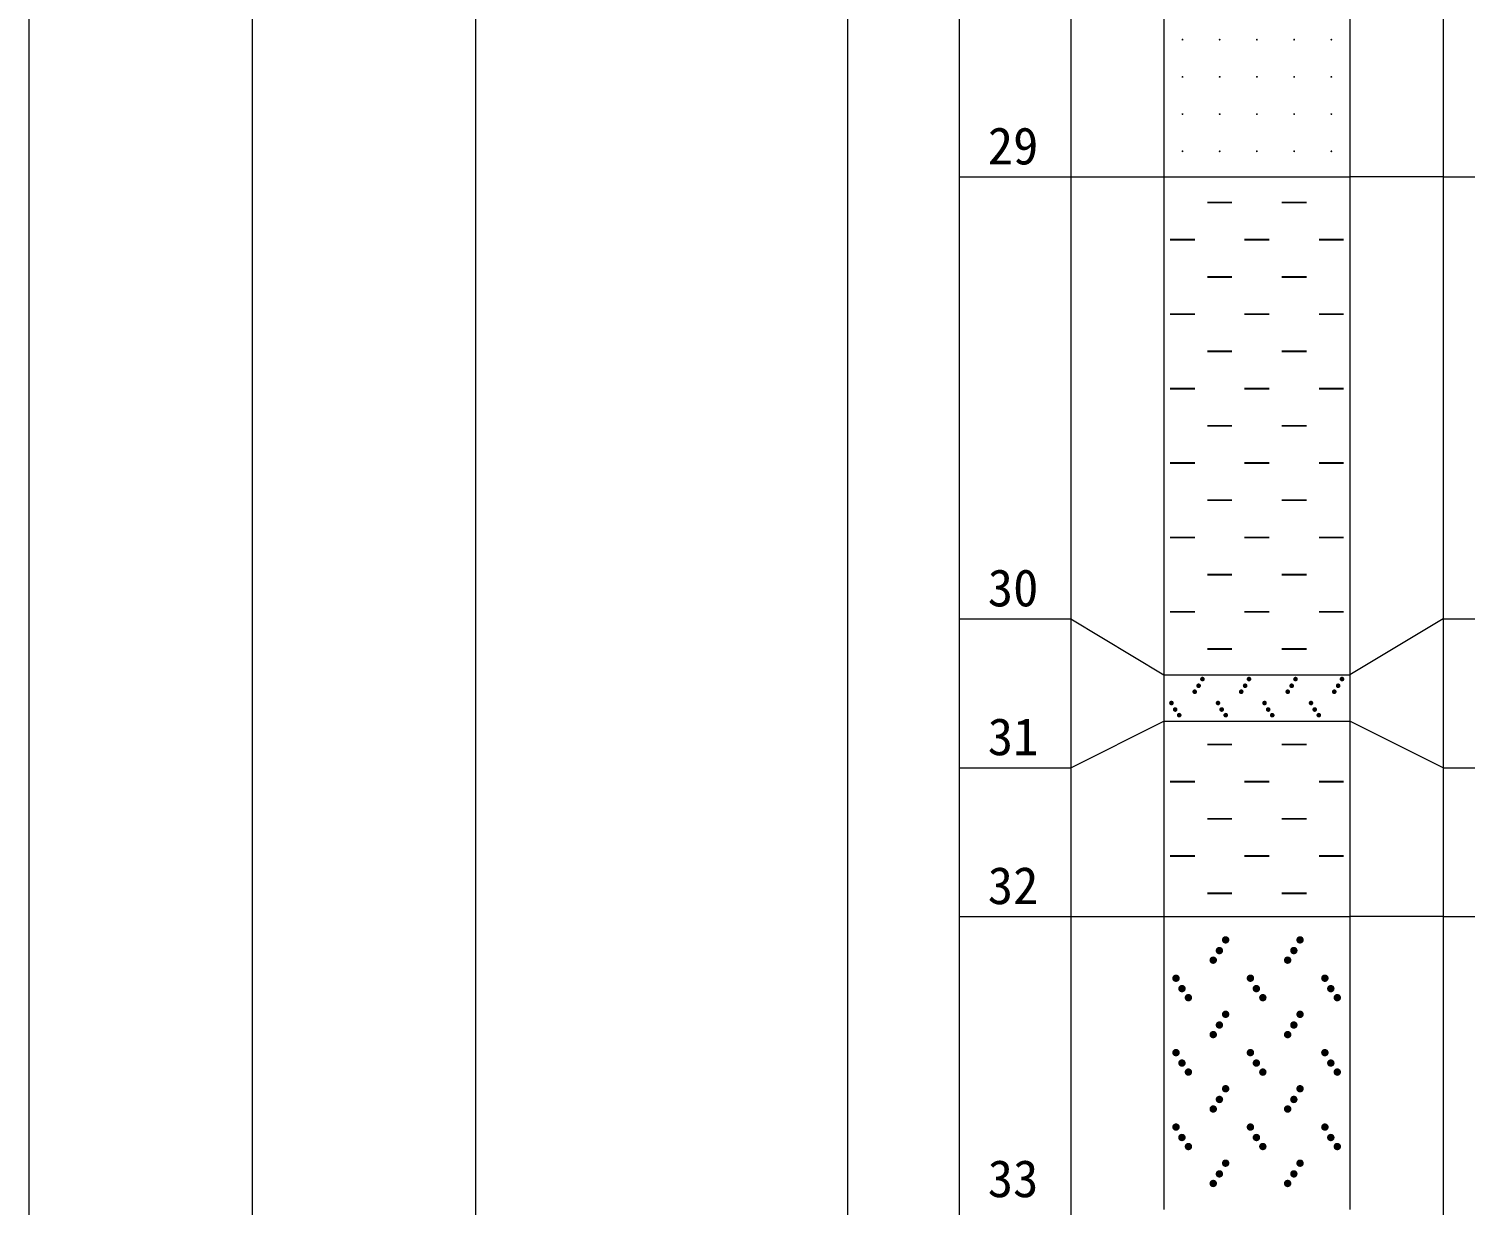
# Model space of a CAD drawing. Header units: inches. Extents: x -27 to 109, y -724 to 26.
# Drawn here: x 5.88 to 21.32, y -88.91 to -76.26 of the extents above; entities that cross this region are included whole.
import ezdxf

# ---------------------------------------------------------------- set-up
doc = ezdxf.new("R2010")
doc.units = ezdxf.units.IN
doc.header["$MEASUREMENT"] = 0
doc.layers.get('0').update_dxf_attribs({"lineweight": 0})
doc.styles.add('宋体', font='')
doc.styles.get('宋体').set_extended_font_data('宋体')

# ---------------------------------------------------------------- blocks, each defined once
blk = doc.blocks.new('lr_block_23')
at = {"true_color": 0x000000}
for points in [[(18.291, -76.381), (18.292, -76.379), (18.291, -76.376), (18.29, -76.374), (18.289, -76.372), (18.287, -76.37), (18.284, -76.369), (18.282, -76.369), (18.279, -76.369), (18.277, -76.37), (18.275, -76.372), (18.273, -76.374), (18.272, -76.376), (18.272, -76.379), (18.272, -76.381), (18.273, -76.384), (18.275, -76.386), (18.277, -76.387), (18.279, -76.388), (18.282, -76.389), (18.284, -76.388), (18.287, -76.387), (18.289, -76.386), (18.29, -76.384)], [(18.691, -76.381), (18.692, -76.379), (18.691, -76.376), (18.69, -76.374), (18.689, -76.372), (18.687, -76.37), (18.684, -76.369), (18.682, -76.369), (18.679, -76.369), (18.677, -76.37), (18.674, -76.372), (18.673, -76.374), (18.672, -76.376), (18.672, -76.379), (18.672, -76.381), (18.673, -76.384), (18.674, -76.386), (18.676, -76.387), (18.679, -76.388), (18.682, -76.389), (18.684, -76.388), (18.686, -76.387), (18.689, -76.386), (18.69, -76.384)], [(19.091, -76.381), (19.092, -76.379), (19.091, -76.376), (19.09, -76.374), (19.089, -76.372), (19.087, -76.37), (19.084, -76.369), (19.082, -76.369), (19.079, -76.369), (19.077, -76.37), (19.075, -76.372), (19.073, -76.374), (19.072, -76.376), (19.072, -76.379), (19.072, -76.381), (19.073, -76.384), (19.075, -76.386), (19.077, -76.387), (19.079, -76.388), (19.082, -76.389), (19.084, -76.388), (19.087, -76.387), (19.089, -76.386), (19.09, -76.384)], [(19.491, -76.381), (19.492, -76.379), (19.491, -76.376), (19.49, -76.374), (19.489, -76.372), (19.487, -76.37), (19.484, -76.369), (19.482, -76.369), (19.479, -76.369), (19.477, -76.37), (19.474, -76.372), (19.473, -76.374), (19.472, -76.376), (19.472, -76.379), (19.472, -76.381), (19.473, -76.384), (19.474, -76.386), (19.476, -76.387), (19.479, -76.388), (19.482, -76.389), (19.484, -76.388), (19.486, -76.387), (19.489, -76.386), (19.49, -76.384)], [(19.891, -76.381), (19.892, -76.379), (19.891, -76.376), (19.89, -76.374), (19.889, -76.372), (19.887, -76.37), (19.884, -76.369), (19.882, -76.369), (19.879, -76.369), (19.877, -76.37), (19.875, -76.372), (19.873, -76.374), (19.872, -76.376), (19.872, -76.379), (19.872, -76.381), (19.873, -76.384), (19.875, -76.386), (19.877, -76.387), (19.879, -76.388), (19.882, -76.389), (19.884, -76.388), (19.887, -76.387), (19.889, -76.386), (19.89, -76.384)], [(18.291, -76.781), (18.292, -76.779), (18.291, -76.776), (18.29, -76.774), (18.289, -76.772), (18.287, -76.77), (18.284, -76.769), (18.282, -76.769), (18.279, -76.769), (18.277, -76.77), (18.275, -76.772), (18.273, -76.774), (18.272, -76.776), (18.272, -76.779), (18.272, -76.781), (18.273, -76.784), (18.275, -76.786), (18.277, -76.787), (18.279, -76.788), (18.282, -76.789), (18.284, -76.788), (18.287, -76.787), (18.289, -76.786), (18.29, -76.784)], [(18.691, -76.781), (18.692, -76.779), (18.691, -76.776), (18.69, -76.774), (18.689, -76.772), (18.687, -76.77), (18.684, -76.769), (18.682, -76.769), (18.679, -76.769), (18.677, -76.77), (18.675, -76.772), (18.673, -76.774), (18.672, -76.776), (18.672, -76.779), (18.672, -76.781), (18.673, -76.784), (18.675, -76.786), (18.677, -76.787), (18.679, -76.788), (18.682, -76.789), (18.684, -76.788), (18.687, -76.787), (18.689, -76.786), (18.69, -76.784)], [(19.091, -76.781), (19.092, -76.779), (19.091, -76.776), (19.09, -76.774), (19.089, -76.772), (19.087, -76.77), (19.084, -76.769), (19.082, -76.769), (19.079, -76.769), (19.077, -76.77), (19.075, -76.772), (19.073, -76.774), (19.072, -76.776), (19.072, -76.779), (19.072, -76.781), (19.073, -76.784), (19.075, -76.786), (19.077, -76.787), (19.079, -76.788), (19.082, -76.789), (19.084, -76.788), (19.087, -76.787), (19.089, -76.786), (19.09, -76.784)], [(19.491, -76.781), (19.492, -76.779), (19.491, -76.776), (19.49, -76.774), (19.489, -76.772), (19.487, -76.77), (19.484, -76.769), (19.482, -76.769), (19.479, -76.769), (19.477, -76.77), (19.475, -76.772), (19.473, -76.774), (19.472, -76.776), (19.472, -76.779), (19.472, -76.781), (19.473, -76.784), (19.475, -76.786), (19.477, -76.787), (19.479, -76.788), (19.482, -76.789), (19.484, -76.788), (19.487, -76.787), (19.489, -76.786), (19.49, -76.784)], [(19.891, -76.781), (19.892, -76.779), (19.891, -76.776), (19.89, -76.774), (19.889, -76.772), (19.887, -76.77), (19.884, -76.769), (19.882, -76.769), (19.879, -76.769), (19.877, -76.77), (19.875, -76.772), (19.873, -76.774), (19.872, -76.776), (19.872, -76.779), (19.872, -76.781), (19.873, -76.784), (19.875, -76.786), (19.877, -76.787), (19.879, -76.788), (19.882, -76.789), (19.884, -76.788), (19.887, -76.787), (19.889, -76.786), (19.89, -76.784)], [(18.291, -77.181), (18.292, -77.179), (18.291, -77.176), (18.29, -77.174), (18.289, -77.172), (18.287, -77.17), (18.284, -77.169), (18.282, -77.169), (18.279, -77.169), (18.277, -77.17), (18.275, -77.172), (18.273, -77.174), (18.272, -77.176), (18.272, -77.179), (18.272, -77.181), (18.273, -77.184), (18.275, -77.186), (18.277, -77.187), (18.279, -77.188), (18.282, -77.189), (18.284, -77.188), (18.287, -77.187), (18.289, -77.186), (18.29, -77.184)], [(18.691, -77.181), (18.692, -77.179), (18.691, -77.176), (18.69, -77.174), (18.689, -77.172), (18.687, -77.17), (18.684, -77.169), (18.682, -77.169), (18.679, -77.169), (18.677, -77.17), (18.674, -77.172), (18.673, -77.174), (18.672, -77.176), (18.672, -77.179), (18.672, -77.181), (18.673, -77.184), (18.674, -77.186), (18.676, -77.187), (18.679, -77.188), (18.682, -77.189), (18.684, -77.188), (18.686, -77.187), (18.689, -77.186), (18.69, -77.184)], [(19.091, -77.181), (19.092, -77.179), (19.091, -77.176), (19.09, -77.174), (19.089, -77.172), (19.087, -77.17), (19.084, -77.169), (19.082, -77.169), (19.079, -77.169), (19.077, -77.17), (19.075, -77.172), (19.073, -77.174), (19.072, -77.176), (19.072, -77.179), (19.072, -77.181), (19.073, -77.184), (19.075, -77.186), (19.077, -77.187), (19.079, -77.188), (19.082, -77.189), (19.084, -77.188), (19.087, -77.187), (19.089, -77.186), (19.09, -77.184)], [(19.491, -77.181), (19.492, -77.179), (19.491, -77.176), (19.49, -77.174), (19.489, -77.172), (19.487, -77.17), (19.484, -77.169), (19.482, -77.169), (19.479, -77.169), (19.477, -77.17), (19.474, -77.172), (19.473, -77.174), (19.472, -77.176), (19.472, -77.179), (19.472, -77.181), (19.473, -77.184), (19.474, -77.186), (19.476, -77.187), (19.479, -77.188), (19.482, -77.189), (19.484, -77.188), (19.486, -77.187), (19.489, -77.186), (19.49, -77.184)], [(19.891, -77.181), (19.892, -77.179), (19.891, -77.176), (19.89, -77.174), (19.889, -77.172), (19.887, -77.17), (19.884, -77.169), (19.882, -77.169), (19.879, -77.169), (19.877, -77.17), (19.875, -77.172), (19.873, -77.174), (19.872, -77.176), (19.872, -77.179), (19.872, -77.181), (19.873, -77.184), (19.875, -77.186), (19.877, -77.187), (19.879, -77.188), (19.882, -77.189), (19.884, -77.188), (19.887, -77.187), (19.889, -77.186), (19.89, -77.184)], [(18.291, -77.581), (18.292, -77.579), (18.291, -77.576), (18.29, -77.574), (18.289, -77.572), (18.287, -77.57), (18.284, -77.569), (18.282, -77.569), (18.279, -77.569), (18.277, -77.57), (18.275, -77.572), (18.273, -77.574), (18.272, -77.576), (18.272, -77.579), (18.272, -77.581), (18.273, -77.584), (18.275, -77.586), (18.277, -77.587), (18.279, -77.588), (18.282, -77.589), (18.284, -77.588), (18.287, -77.587), (18.289, -77.586), (18.29, -77.584)], [(18.691, -77.581), (18.692, -77.579), (18.691, -77.576), (18.69, -77.574), (18.689, -77.572), (18.687, -77.57), (18.684, -77.569), (18.682, -77.569), (18.679, -77.569), (18.677, -77.57), (18.675, -77.572), (18.673, -77.574), (18.672, -77.576), (18.672, -77.579), (18.672, -77.581), (18.673, -77.584), (18.675, -77.586), (18.677, -77.587), (18.679, -77.588), (18.682, -77.589), (18.684, -77.588), (18.687, -77.587), (18.689, -77.586), (18.69, -77.584)], [(19.091, -77.581), (19.092, -77.579), (19.091, -77.576), (19.09, -77.574), (19.089, -77.572), (19.087, -77.57), (19.084, -77.569), (19.082, -77.569), (19.079, -77.569), (19.077, -77.57), (19.075, -77.572), (19.073, -77.574), (19.072, -77.576), (19.072, -77.579), (19.072, -77.581), (19.073, -77.584), (19.075, -77.586), (19.077, -77.587), (19.079, -77.588), (19.082, -77.589), (19.084, -77.588), (19.087, -77.587), (19.089, -77.586), (19.09, -77.584)], [(19.491, -77.581), (19.492, -77.579), (19.491, -77.576), (19.49, -77.574), (19.489, -77.572), (19.487, -77.57), (19.484, -77.569), (19.482, -77.569), (19.479, -77.569), (19.477, -77.57), (19.475, -77.572), (19.473, -77.574), (19.472, -77.576), (19.472, -77.579), (19.472, -77.581), (19.473, -77.584), (19.475, -77.586), (19.477, -77.587), (19.479, -77.588), (19.482, -77.589), (19.484, -77.588), (19.487, -77.587), (19.489, -77.586), (19.49, -77.584)], [(19.891, -77.581), (19.892, -77.579), (19.891, -77.576), (19.89, -77.574), (19.889, -77.572), (19.887, -77.57), (19.884, -77.569), (19.882, -77.569), (19.879, -77.569), (19.877, -77.57), (19.875, -77.572), (19.873, -77.574), (19.872, -77.576), (19.872, -77.579), (19.872, -77.581), (19.873, -77.584), (19.875, -77.586), (19.877, -77.587), (19.879, -77.588), (19.882, -77.589), (19.884, -77.588), (19.887, -77.587), (19.889, -77.586), (19.89, -77.584)]]:
    blk.add_hatch(color=18, dxfattribs=at).paths.add_polyline_path(points, flags=17)
blk = doc.blocks.new('lr_block_24')
at = {"color": 7, "const_width": 0.02}
for points in [[(18.548, -78.129), (18.815, -78.129)], [(19.348, -78.129), (19.615, -78.129)], [(18.415, -78.529), (18.148, -78.529)], [(19.215, -78.529), (18.948, -78.529)], [(20.015, -78.529), (19.748, -78.529)], [(18.548, -78.929), (18.815, -78.929)], [(19.348, -78.929), (19.615, -78.929)], [(18.415, -79.329), (18.148, -79.329)], [(19.215, -79.329), (18.948, -79.329)], [(20.015, -79.329), (19.748, -79.329)], [(18.548, -79.729), (18.815, -79.729)], [(19.348, -79.729), (19.615, -79.729)], [(18.415, -80.129), (18.148, -80.129)], [(19.215, -80.129), (18.948, -80.129)], [(20.015, -80.129), (19.748, -80.129)], [(18.548, -80.529), (18.815, -80.529)], [(19.348, -80.529), (19.615, -80.529)], [(18.415, -80.929), (18.148, -80.929)], [(19.215, -80.929), (18.948, -80.929)], [(20.015, -80.929), (19.748, -80.929)], [(18.548, -81.329), (18.815, -81.329)], [(19.348, -81.329), (19.615, -81.329)], [(18.415, -81.729), (18.148, -81.729)], [(19.215, -81.729), (18.948, -81.729)], [(20.015, -81.729), (19.748, -81.729)], [(18.548, -82.129), (18.815, -82.129)], [(19.348, -82.129), (19.615, -82.129)], [(18.415, -82.529), (18.148, -82.529)], [(19.215, -82.529), (18.948, -82.529)], [(20.015, -82.529), (19.748, -82.529)], [(18.548, -82.929), (18.815, -82.929)], [(19.348, -82.929), (19.615, -82.929)]]:
    blk.add_lwpolyline(points, dxfattribs=at)
blk = doc.blocks.new('lr_block_25')
at = {"true_color": 0x000000}
for points in [[(18.437, -83.394), (18.438, -83.388), (18.437, -83.381), (18.435, -83.375), (18.431, -83.37), (18.426, -83.366), (18.42, -83.363), (18.413, -83.362), (18.407, -83.363), (18.401, -83.366), (18.395, -83.37), (18.391, -83.375), (18.389, -83.381), (18.388, -83.388), (18.389, -83.394), (18.391, -83.4), (18.395, -83.405), (18.401, -83.409), (18.407, -83.412), (18.413, -83.412), (18.42, -83.412), (18.426, -83.409), (18.431, -83.405), (18.435, -83.4)], [(18.479, -83.33), (18.48, -83.323), (18.479, -83.317), (18.477, -83.311), (18.473, -83.305), (18.467, -83.301), (18.461, -83.299), (18.455, -83.298), (18.448, -83.299), (18.442, -83.301), (18.437, -83.305), (18.433, -83.311), (18.431, -83.317), (18.43, -83.323), (18.431, -83.33), (18.433, -83.336), (18.437, -83.341), (18.442, -83.345), (18.448, -83.347), (18.455, -83.348), (18.461, -83.347), (18.467, -83.345), (18.473, -83.341), (18.477, -83.336)], [(18.521, -83.258), (18.521, -83.251), (18.521, -83.245), (18.518, -83.239), (18.514, -83.234), (18.509, -83.23), (18.503, -83.227), (18.496, -83.226), (18.49, -83.227), (18.484, -83.23), (18.479, -83.234), (18.475, -83.239), (18.472, -83.245), (18.471, -83.251), (18.472, -83.258), (18.475, -83.264), (18.479, -83.269), (18.484, -83.273), (18.49, -83.275), (18.496, -83.276), (18.503, -83.275), (18.509, -83.273), (18.514, -83.269), (18.518, -83.264)], [(18.937, -83.394), (18.938, -83.388), (18.937, -83.381), (18.935, -83.375), (18.931, -83.37), (18.926, -83.366), (18.92, -83.363), (18.913, -83.362), (18.907, -83.363), (18.901, -83.366), (18.895, -83.37), (18.891, -83.375), (18.889, -83.381), (18.888, -83.388), (18.889, -83.394), (18.891, -83.4), (18.895, -83.405), (18.901, -83.409), (18.907, -83.412), (18.913, -83.412), (18.92, -83.412), (18.926, -83.409), (18.931, -83.405), (18.935, -83.4)], [(18.979, -83.33), (18.98, -83.323), (18.979, -83.317), (18.977, -83.311), (18.973, -83.305), (18.967, -83.301), (18.961, -83.299), (18.955, -83.298), (18.948, -83.299), (18.942, -83.301), (18.937, -83.305), (18.933, -83.311), (18.931, -83.317), (18.93, -83.323), (18.931, -83.33), (18.933, -83.336), (18.937, -83.341), (18.942, -83.345), (18.948, -83.347), (18.955, -83.348), (18.961, -83.347), (18.967, -83.345), (18.973, -83.341), (18.977, -83.336)], [(19.021, -83.258), (19.021, -83.251), (19.021, -83.245), (19.018, -83.239), (19.014, -83.234), (19.009, -83.23), (19.003, -83.227), (18.996, -83.226), (18.99, -83.227), (18.984, -83.23), (18.979, -83.234), (18.975, -83.239), (18.972, -83.245), (18.971, -83.251), (18.972, -83.258), (18.975, -83.264), (18.979, -83.269), (18.984, -83.273), (18.99, -83.275), (18.996, -83.276), (19.003, -83.275), (19.009, -83.273), (19.014, -83.269), (19.018, -83.264)], [(19.437, -83.394), (19.438, -83.388), (19.437, -83.381), (19.435, -83.375), (19.431, -83.37), (19.426, -83.366), (19.42, -83.363), (19.413, -83.362), (19.407, -83.363), (19.401, -83.366), (19.395, -83.37), (19.391, -83.375), (19.389, -83.381), (19.388, -83.388), (19.389, -83.394), (19.391, -83.4), (19.395, -83.405), (19.401, -83.409), (19.407, -83.412), (19.413, -83.412), (19.42, -83.412), (19.426, -83.409), (19.431, -83.405), (19.435, -83.4)], [(19.479, -83.33), (19.48, -83.323), (19.479, -83.317), (19.477, -83.311), (19.473, -83.305), (19.467, -83.301), (19.461, -83.299), (19.455, -83.298), (19.448, -83.299), (19.442, -83.301), (19.437, -83.305), (19.433, -83.311), (19.431, -83.317), (19.43, -83.323), (19.431, -83.33), (19.433, -83.336), (19.437, -83.341), (19.442, -83.345), (19.448, -83.347), (19.455, -83.348), (19.461, -83.347), (19.467, -83.345), (19.473, -83.341), (19.477, -83.336)], [(19.521, -83.258), (19.521, -83.251), (19.521, -83.245), (19.518, -83.239), (19.514, -83.234), (19.509, -83.23), (19.503, -83.227), (19.496, -83.226), (19.49, -83.227), (19.484, -83.23), (19.479, -83.234), (19.475, -83.239), (19.472, -83.245), (19.471, -83.251), (19.472, -83.258), (19.475, -83.264), (19.479, -83.269), (19.484, -83.273), (19.49, -83.275), (19.496, -83.276), (19.503, -83.275), (19.509, -83.273), (19.514, -83.269), (19.518, -83.264)], [(19.937, -83.394), (19.938, -83.388), (19.937, -83.381), (19.935, -83.375), (19.931, -83.37), (19.926, -83.366), (19.92, -83.363), (19.913, -83.362), (19.907, -83.363), (19.901, -83.366), (19.895, -83.37), (19.891, -83.375), (19.889, -83.381), (19.888, -83.388), (19.889, -83.394), (19.891, -83.4), (19.895, -83.405), (19.901, -83.409), (19.907, -83.412), (19.913, -83.412), (19.92, -83.412), (19.926, -83.409), (19.931, -83.405), (19.935, -83.4)], [(19.979, -83.33), (19.98, -83.323), (19.979, -83.317), (19.977, -83.311), (19.973, -83.305), (19.967, -83.301), (19.961, -83.299), (19.955, -83.298), (19.948, -83.299), (19.942, -83.301), (19.937, -83.305), (19.933, -83.311), (19.931, -83.317), (19.93, -83.323), (19.931, -83.33), (19.933, -83.336), (19.937, -83.341), (19.942, -83.345), (19.948, -83.347), (19.955, -83.348), (19.961, -83.347), (19.967, -83.345), (19.973, -83.341), (19.977, -83.336)], [(20.021, -83.258), (20.021, -83.251), (20.021, -83.245), (20.018, -83.239), (20.014, -83.234), (20.009, -83.23), (20.003, -83.227), (19.996, -83.226), (19.99, -83.227), (19.984, -83.23), (19.979, -83.234), (19.975, -83.239), (19.972, -83.245), (19.971, -83.251), (19.972, -83.258), (19.975, -83.264), (19.979, -83.269), (19.984, -83.273), (19.99, -83.275), (19.996, -83.276), (20.003, -83.275), (20.009, -83.273), (20.014, -83.269), (20.018, -83.264)], [(18.187, -83.515), (18.188, -83.509), (18.187, -83.502), (18.185, -83.496), (18.181, -83.491), (18.176, -83.487), (18.17, -83.485), (18.163, -83.484), (18.157, -83.485), (18.151, -83.487), (18.146, -83.491), (18.142, -83.496), (18.139, -83.502), (18.138, -83.509), (18.139, -83.515), (18.142, -83.521), (18.146, -83.526), (18.151, -83.53), (18.157, -83.533), (18.163, -83.534), (18.17, -83.533), (18.176, -83.53), (18.181, -83.526), (18.185, -83.521)], [(18.687, -83.515), (18.688, -83.509), (18.687, -83.502), (18.685, -83.496), (18.681, -83.491), (18.676, -83.487), (18.67, -83.485), (18.663, -83.484), (18.657, -83.485), (18.651, -83.487), (18.646, -83.491), (18.642, -83.496), (18.639, -83.502), (18.638, -83.509), (18.639, -83.515), (18.642, -83.521), (18.646, -83.526), (18.651, -83.53), (18.657, -83.533), (18.663, -83.534), (18.67, -83.533), (18.676, -83.53), (18.681, -83.526), (18.685, -83.521)], [(19.187, -83.515), (19.188, -83.509), (19.187, -83.502), (19.185, -83.496), (19.181, -83.491), (19.176, -83.487), (19.17, -83.485), (19.163, -83.484), (19.157, -83.485), (19.151, -83.487), (19.146, -83.491), (19.142, -83.496), (19.139, -83.502), (19.138, -83.509), (19.139, -83.515), (19.142, -83.521), (19.146, -83.526), (19.151, -83.53), (19.157, -83.533), (19.163, -83.534), (19.17, -83.533), (19.176, -83.53), (19.181, -83.526), (19.185, -83.521)], [(19.687, -83.515), (19.688, -83.509), (19.687, -83.502), (19.685, -83.496), (19.681, -83.491), (19.676, -83.487), (19.67, -83.485), (19.663, -83.484), (19.657, -83.485), (19.651, -83.487), (19.646, -83.491), (19.642, -83.496), (19.639, -83.502), (19.638, -83.509), (19.639, -83.515), (19.642, -83.521), (19.646, -83.526), (19.651, -83.53), (19.657, -83.533), (19.663, -83.534), (19.67, -83.533), (19.676, -83.53), (19.681, -83.526), (19.685, -83.521)], [(18.227, -83.585), (18.228, -83.579), (18.227, -83.572), (18.225, -83.566), (18.221, -83.561), (18.216, -83.557), (18.21, -83.555), (18.203, -83.554), (18.197, -83.555), (18.191, -83.557), (18.185, -83.561), (18.181, -83.566), (18.179, -83.572), (18.178, -83.579), (18.179, -83.585), (18.181, -83.591), (18.185, -83.596), (18.191, -83.6), (18.197, -83.603), (18.203, -83.604), (18.21, -83.603), (18.216, -83.6), (18.221, -83.596), (18.225, -83.591)], [(18.271, -83.646), (18.272, -83.639), (18.271, -83.633), (18.268, -83.627), (18.264, -83.622), (18.259, -83.618), (18.253, -83.615), (18.247, -83.614), (18.24, -83.615), (18.234, -83.618), (18.229, -83.622), (18.225, -83.627), (18.222, -83.633), (18.222, -83.639), (18.222, -83.646), (18.225, -83.652), (18.229, -83.657), (18.234, -83.661), (18.24, -83.664), (18.247, -83.664), (18.253, -83.664), (18.259, -83.661), (18.264, -83.657), (18.268, -83.652)], [(18.727, -83.585), (18.728, -83.579), (18.727, -83.572), (18.725, -83.566), (18.721, -83.561), (18.716, -83.557), (18.71, -83.555), (18.703, -83.554), (18.697, -83.555), (18.691, -83.557), (18.685, -83.561), (18.681, -83.566), (18.679, -83.572), (18.678, -83.579), (18.679, -83.585), (18.681, -83.591), (18.685, -83.596), (18.691, -83.6), (18.697, -83.603), (18.703, -83.604), (18.71, -83.603), (18.716, -83.6), (18.721, -83.596), (18.725, -83.591)], [(18.771, -83.646), (18.772, -83.639), (18.771, -83.633), (18.768, -83.627), (18.764, -83.622), (18.759, -83.618), (18.753, -83.615), (18.747, -83.614), (18.74, -83.615), (18.734, -83.618), (18.729, -83.622), (18.725, -83.627), (18.722, -83.633), (18.722, -83.639), (18.722, -83.646), (18.725, -83.652), (18.729, -83.657), (18.734, -83.661), (18.74, -83.664), (18.747, -83.664), (18.753, -83.664), (18.759, -83.661), (18.764, -83.657), (18.768, -83.652)], [(19.227, -83.585), (19.228, -83.579), (19.227, -83.572), (19.225, -83.566), (19.221, -83.561), (19.216, -83.557), (19.21, -83.555), (19.203, -83.554), (19.197, -83.555), (19.191, -83.557), (19.185, -83.561), (19.181, -83.566), (19.179, -83.572), (19.178, -83.579), (19.179, -83.585), (19.181, -83.591), (19.185, -83.596), (19.191, -83.6), (19.197, -83.603), (19.203, -83.604), (19.21, -83.603), (19.216, -83.6), (19.221, -83.596), (19.225, -83.591)], [(19.271, -83.646), (19.272, -83.639), (19.271, -83.633), (19.268, -83.627), (19.264, -83.622), (19.259, -83.618), (19.253, -83.615), (19.247, -83.614), (19.24, -83.615), (19.234, -83.618), (19.229, -83.622), (19.225, -83.627), (19.222, -83.633), (19.222, -83.639), (19.222, -83.646), (19.225, -83.652), (19.229, -83.657), (19.234, -83.661), (19.24, -83.664), (19.247, -83.664), (19.253, -83.664), (19.259, -83.661), (19.264, -83.657), (19.268, -83.652)], [(19.727, -83.585), (19.728, -83.579), (19.727, -83.572), (19.725, -83.566), (19.721, -83.561), (19.716, -83.557), (19.71, -83.555), (19.703, -83.554), (19.697, -83.555), (19.691, -83.557), (19.685, -83.561), (19.681, -83.566), (19.679, -83.572), (19.678, -83.579), (19.679, -83.585), (19.681, -83.591), (19.685, -83.596), (19.691, -83.6), (19.697, -83.603), (19.703, -83.604), (19.71, -83.603), (19.716, -83.6), (19.721, -83.596), (19.725, -83.591)], [(19.771, -83.646), (19.772, -83.639), (19.771, -83.633), (19.768, -83.627), (19.764, -83.622), (19.759, -83.618), (19.753, -83.615), (19.747, -83.614), (19.74, -83.615), (19.734, -83.618), (19.729, -83.622), (19.725, -83.627), (19.722, -83.633), (19.722, -83.639), (19.722, -83.646), (19.725, -83.652), (19.729, -83.657), (19.734, -83.661), (19.74, -83.664), (19.747, -83.664), (19.753, -83.664), (19.759, -83.661), (19.764, -83.657), (19.768, -83.652)]]:
    blk.add_hatch(color=18, dxfattribs=at).paths.add_polyline_path(points, flags=17)
blk = doc.blocks.new('lr_block_26')
at = {"color": 7, "const_width": 0.02}
for points in [[(18.548, -83.954), (18.815, -83.954)], [(19.348, -83.954), (19.615, -83.954)], [(18.415, -84.354), (18.148, -84.354)], [(19.215, -84.354), (18.948, -84.354)], [(20.015, -84.354), (19.748, -84.354)], [(18.548, -84.754), (18.815, -84.754)], [(19.348, -84.754), (19.615, -84.754)], [(18.415, -85.154), (18.148, -85.154)], [(19.215, -85.154), (18.948, -85.154)], [(20.015, -85.154), (19.748, -85.154)], [(18.548, -85.554), (18.815, -85.554)], [(19.348, -85.554), (19.615, -85.554)]]:
    blk.add_lwpolyline(points, dxfattribs=at)
blk = doc.blocks.new('lr_block_27')
at = {"true_color": 0x000000}
for points in [[(18.717, -86.18), (18.719, -86.17), (18.717, -86.159), (18.713, -86.15), (18.707, -86.141), (18.699, -86.135), (18.689, -86.131), (18.679, -86.13), (18.668, -86.131), (18.659, -86.135), (18.65, -86.141), (18.644, -86.15), (18.64, -86.159), (18.639, -86.17), (18.64, -86.18), (18.644, -86.19), (18.65, -86.198), (18.659, -86.204), (18.668, -86.208), (18.679, -86.21), (18.689, -86.208), (18.699, -86.204), (18.707, -86.198), (18.713, -86.19)], [(18.784, -86.065), (18.785, -86.055), (18.784, -86.044), (18.78, -86.035), (18.774, -86.026), (18.765, -86.02), (18.756, -86.016), (18.745, -86.015), (18.735, -86.016), (18.725, -86.02), (18.717, -86.026), (18.711, -86.035), (18.707, -86.044), (18.705, -86.055), (18.707, -86.065), (18.711, -86.075), (18.717, -86.083), (18.725, -86.089), (18.735, -86.093), (18.745, -86.095), (18.756, -86.093), (18.765, -86.089), (18.774, -86.083), (18.78, -86.075)], [(19.517, -86.18), (19.519, -86.17), (19.517, -86.159), (19.513, -86.15), (19.507, -86.141), (19.499, -86.135), (19.489, -86.131), (19.479, -86.13), (19.468, -86.131), (19.459, -86.135), (19.45, -86.141), (19.444, -86.15), (19.44, -86.159), (19.439, -86.17), (19.44, -86.18), (19.444, -86.19), (19.45, -86.198), (19.459, -86.204), (19.468, -86.208), (19.479, -86.21), (19.489, -86.208), (19.499, -86.204), (19.507, -86.198), (19.513, -86.19)], [(19.584, -86.065), (19.585, -86.055), (19.584, -86.044), (19.58, -86.035), (19.574, -86.026), (19.565, -86.02), (19.556, -86.016), (19.545, -86.015), (19.535, -86.016), (19.525, -86.02), (19.517, -86.026), (19.511, -86.035), (19.507, -86.044), (19.505, -86.055), (19.507, -86.065), (19.511, -86.075), (19.517, -86.083), (19.525, -86.089), (19.535, -86.093), (19.545, -86.095), (19.556, -86.093), (19.565, -86.089), (19.574, -86.083), (19.58, -86.075)], [(18.651, -86.283), (18.652, -86.273), (18.651, -86.262), (18.647, -86.253), (18.64, -86.244), (18.632, -86.238), (18.622, -86.234), (18.612, -86.233), (18.602, -86.234), (18.592, -86.238), (18.584, -86.244), (18.577, -86.253), (18.573, -86.262), (18.572, -86.273), (18.573, -86.283), (18.577, -86.293), (18.584, -86.301), (18.592, -86.307), (18.602, -86.311), (18.612, -86.313), (18.622, -86.311), (18.632, -86.307), (18.64, -86.301), (18.647, -86.293)], [(19.451, -86.283), (19.452, -86.273), (19.451, -86.262), (19.447, -86.253), (19.44, -86.244), (19.432, -86.238), (19.422, -86.234), (19.412, -86.233), (19.402, -86.234), (19.392, -86.238), (19.384, -86.244), (19.377, -86.253), (19.373, -86.262), (19.372, -86.273), (19.373, -86.283), (19.377, -86.293), (19.384, -86.301), (19.392, -86.307), (19.402, -86.311), (19.412, -86.313), (19.422, -86.311), (19.432, -86.307), (19.44, -86.301), (19.447, -86.293)], [(18.251, -86.477), (18.252, -86.467), (18.251, -86.456), (18.247, -86.447), (18.24, -86.438), (18.232, -86.432), (18.222, -86.428), (18.212, -86.427), (18.202, -86.428), (18.192, -86.432), (18.184, -86.438), (18.177, -86.447), (18.173, -86.456), (18.172, -86.467), (18.173, -86.477), (18.177, -86.487), (18.184, -86.495), (18.192, -86.501), (18.202, -86.505), (18.212, -86.507), (18.222, -86.505), (18.232, -86.501), (18.24, -86.495), (18.247, -86.487)], [(19.051, -86.477), (19.052, -86.467), (19.051, -86.456), (19.047, -86.447), (19.04, -86.438), (19.032, -86.432), (19.022, -86.428), (19.012, -86.427), (19.002, -86.428), (18.992, -86.432), (18.984, -86.438), (18.977, -86.447), (18.973, -86.456), (18.972, -86.467), (18.973, -86.477), (18.977, -86.487), (18.984, -86.495), (18.992, -86.501), (19.002, -86.505), (19.012, -86.507), (19.022, -86.505), (19.032, -86.501), (19.04, -86.495), (19.047, -86.487)], [(19.851, -86.477), (19.852, -86.467), (19.851, -86.456), (19.847, -86.447), (19.84, -86.438), (19.832, -86.432), (19.822, -86.428), (19.812, -86.427), (19.802, -86.428), (19.792, -86.432), (19.784, -86.438), (19.777, -86.447), (19.773, -86.456), (19.772, -86.467), (19.773, -86.477), (19.777, -86.487), (19.784, -86.495), (19.792, -86.501), (19.802, -86.505), (19.812, -86.507), (19.822, -86.505), (19.832, -86.501), (19.84, -86.495), (19.847, -86.487)], [(18.315, -86.589), (18.316, -86.579), (18.315, -86.568), (18.311, -86.559), (18.304, -86.55), (18.296, -86.544), (18.286, -86.54), (18.276, -86.539), (18.266, -86.54), (18.256, -86.544), (18.248, -86.55), (18.241, -86.559), (18.237, -86.568), (18.236, -86.579), (18.237, -86.589), (18.241, -86.599), (18.248, -86.607), (18.256, -86.613), (18.266, -86.617), (18.276, -86.619), (18.286, -86.617), (18.296, -86.613), (18.304, -86.607), (18.311, -86.599)], [(19.115, -86.589), (19.116, -86.579), (19.115, -86.568), (19.111, -86.559), (19.104, -86.55), (19.096, -86.544), (19.086, -86.54), (19.076, -86.539), (19.066, -86.54), (19.056, -86.544), (19.048, -86.55), (19.041, -86.559), (19.037, -86.568), (19.036, -86.579), (19.037, -86.589), (19.041, -86.599), (19.048, -86.607), (19.056, -86.613), (19.066, -86.617), (19.076, -86.619), (19.086, -86.617), (19.096, -86.613), (19.104, -86.607), (19.111, -86.599)], [(19.915, -86.589), (19.916, -86.579), (19.915, -86.568), (19.911, -86.559), (19.904, -86.55), (19.896, -86.544), (19.886, -86.54), (19.876, -86.539), (19.866, -86.54), (19.856, -86.544), (19.848, -86.55), (19.841, -86.559), (19.837, -86.568), (19.836, -86.579), (19.837, -86.589), (19.841, -86.599), (19.848, -86.607), (19.856, -86.613), (19.866, -86.617), (19.876, -86.619), (19.886, -86.617), (19.896, -86.613), (19.904, -86.607), (19.911, -86.599)], [(18.384, -86.686), (18.385, -86.676), (18.384, -86.665), (18.38, -86.656), (18.374, -86.648), (18.365, -86.641), (18.356, -86.637), (18.345, -86.636), (18.335, -86.637), (18.325, -86.641), (18.317, -86.648), (18.311, -86.656), (18.307, -86.665), (18.305, -86.676), (18.307, -86.686), (18.311, -86.696), (18.317, -86.704), (18.325, -86.71), (18.335, -86.714), (18.345, -86.716), (18.356, -86.714), (18.365, -86.71), (18.374, -86.704), (18.38, -86.696)], [(19.184, -86.686), (19.185, -86.676), (19.184, -86.665), (19.18, -86.656), (19.174, -86.648), (19.165, -86.641), (19.156, -86.637), (19.145, -86.636), (19.135, -86.637), (19.125, -86.641), (19.117, -86.648), (19.111, -86.656), (19.107, -86.665), (19.105, -86.676), (19.107, -86.686), (19.111, -86.696), (19.117, -86.704), (19.125, -86.71), (19.135, -86.714), (19.145, -86.716), (19.156, -86.714), (19.165, -86.71), (19.174, -86.704), (19.18, -86.696)], [(19.984, -86.686), (19.985, -86.676), (19.984, -86.665), (19.98, -86.656), (19.974, -86.648), (19.965, -86.641), (19.956, -86.637), (19.945, -86.636), (19.935, -86.637), (19.925, -86.641), (19.917, -86.648), (19.911, -86.656), (19.907, -86.665), (19.905, -86.676), (19.907, -86.686), (19.911, -86.696), (19.917, -86.704), (19.925, -86.71), (19.935, -86.714), (19.945, -86.716), (19.956, -86.714), (19.965, -86.71), (19.974, -86.704), (19.98, -86.696)], [(18.784, -86.865), (18.785, -86.855), (18.784, -86.844), (18.78, -86.835), (18.774, -86.826), (18.765, -86.82), (18.756, -86.816), (18.745, -86.815), (18.735, -86.816), (18.725, -86.82), (18.717, -86.826), (18.711, -86.835), (18.707, -86.844), (18.705, -86.855), (18.707, -86.865), (18.711, -86.875), (18.717, -86.883), (18.725, -86.889), (18.735, -86.893), (18.745, -86.895), (18.756, -86.893), (18.765, -86.889), (18.774, -86.883), (18.78, -86.875)], [(19.584, -86.865), (19.585, -86.855), (19.584, -86.844), (19.58, -86.835), (19.574, -86.826), (19.565, -86.82), (19.556, -86.816), (19.545, -86.815), (19.535, -86.816), (19.525, -86.82), (19.517, -86.826), (19.511, -86.835), (19.507, -86.844), (19.505, -86.855), (19.507, -86.865), (19.511, -86.875), (19.517, -86.883), (19.525, -86.889), (19.535, -86.893), (19.545, -86.895), (19.556, -86.893), (19.565, -86.889), (19.574, -86.883), (19.58, -86.875)], [(18.651, -87.083), (18.652, -87.073), (18.651, -87.062), (18.647, -87.053), (18.64, -87.044), (18.632, -87.038), (18.622, -87.034), (18.612, -87.033), (18.602, -87.034), (18.592, -87.038), (18.584, -87.044), (18.577, -87.053), (18.573, -87.062), (18.572, -87.073), (18.573, -87.083), (18.577, -87.093), (18.584, -87.101), (18.592, -87.107), (18.602, -87.111), (18.612, -87.113), (18.622, -87.111), (18.632, -87.107), (18.64, -87.101), (18.647, -87.093)], [(18.717, -86.98), (18.719, -86.97), (18.717, -86.959), (18.713, -86.95), (18.707, -86.941), (18.699, -86.935), (18.689, -86.931), (18.679, -86.93), (18.668, -86.931), (18.659, -86.935), (18.65, -86.941), (18.644, -86.95), (18.64, -86.959), (18.639, -86.97), (18.64, -86.98), (18.644, -86.99), (18.65, -86.998), (18.659, -87.004), (18.668, -87.008), (18.679, -87.01), (18.689, -87.008), (18.699, -87.004), (18.707, -86.998), (18.713, -86.99)], [(19.451, -87.083), (19.452, -87.073), (19.451, -87.062), (19.447, -87.053), (19.44, -87.044), (19.432, -87.038), (19.422, -87.034), (19.412, -87.033), (19.402, -87.034), (19.392, -87.038), (19.384, -87.044), (19.377, -87.053), (19.373, -87.062), (19.372, -87.073), (19.373, -87.083), (19.377, -87.093), (19.384, -87.101), (19.392, -87.107), (19.402, -87.111), (19.412, -87.113), (19.422, -87.111), (19.432, -87.107), (19.44, -87.101), (19.447, -87.093)], [(19.517, -86.98), (19.519, -86.97), (19.517, -86.959), (19.513, -86.95), (19.507, -86.941), (19.499, -86.935), (19.489, -86.931), (19.479, -86.93), (19.468, -86.931), (19.459, -86.935), (19.45, -86.941), (19.444, -86.95), (19.44, -86.959), (19.439, -86.97), (19.44, -86.98), (19.444, -86.99), (19.45, -86.998), (19.459, -87.004), (19.468, -87.008), (19.479, -87.01), (19.489, -87.008), (19.499, -87.004), (19.507, -86.998), (19.513, -86.99)], [(18.251, -87.277), (18.252, -87.267), (18.251, -87.256), (18.247, -87.247), (18.24, -87.238), (18.232, -87.232), (18.222, -87.228), (18.212, -87.227), (18.202, -87.228), (18.192, -87.232), (18.184, -87.238), (18.177, -87.247), (18.173, -87.256), (18.172, -87.267), (18.173, -87.277), (18.177, -87.287), (18.184, -87.295), (18.192, -87.301), (18.202, -87.305), (18.212, -87.307), (18.222, -87.305), (18.232, -87.301), (18.24, -87.295), (18.247, -87.287)], [(19.051, -87.277), (19.052, -87.267), (19.051, -87.256), (19.047, -87.247), (19.04, -87.238), (19.032, -87.232), (19.022, -87.228), (19.012, -87.227), (19.002, -87.228), (18.992, -87.232), (18.984, -87.238), (18.977, -87.247), (18.973, -87.256), (18.972, -87.267), (18.973, -87.277), (18.977, -87.287), (18.984, -87.295), (18.992, -87.301), (19.002, -87.305), (19.012, -87.307), (19.022, -87.305), (19.032, -87.301), (19.04, -87.295), (19.047, -87.287)], [(19.851, -87.277), (19.852, -87.267), (19.851, -87.256), (19.847, -87.247), (19.84, -87.238), (19.832, -87.232), (19.822, -87.228), (19.812, -87.227), (19.802, -87.228), (19.792, -87.232), (19.784, -87.238), (19.777, -87.247), (19.773, -87.256), (19.772, -87.267), (19.773, -87.277), (19.777, -87.287), (19.784, -87.295), (19.792, -87.301), (19.802, -87.305), (19.812, -87.307), (19.822, -87.305), (19.832, -87.301), (19.84, -87.295), (19.847, -87.287)], [(18.315, -87.389), (18.316, -87.379), (18.315, -87.368), (18.311, -87.359), (18.304, -87.35), (18.296, -87.344), (18.286, -87.34), (18.276, -87.339), (18.266, -87.34), (18.256, -87.344), (18.248, -87.35), (18.241, -87.359), (18.237, -87.368), (18.236, -87.379), (18.237, -87.389), (18.241, -87.399), (18.248, -87.407), (18.256, -87.413), (18.266, -87.417), (18.276, -87.419), (18.286, -87.417), (18.296, -87.413), (18.304, -87.407), (18.311, -87.399)], [(19.115, -87.389), (19.116, -87.379), (19.115, -87.368), (19.111, -87.359), (19.104, -87.35), (19.096, -87.344), (19.086, -87.34), (19.076, -87.339), (19.066, -87.34), (19.056, -87.344), (19.048, -87.35), (19.041, -87.359), (19.037, -87.368), (19.036, -87.379), (19.037, -87.389), (19.041, -87.399), (19.048, -87.407), (19.056, -87.413), (19.066, -87.417), (19.076, -87.419), (19.086, -87.417), (19.096, -87.413), (19.104, -87.407), (19.111, -87.399)], [(19.915, -87.389), (19.916, -87.379), (19.915, -87.368), (19.911, -87.359), (19.904, -87.35), (19.896, -87.344), (19.886, -87.34), (19.876, -87.339), (19.866, -87.34), (19.856, -87.344), (19.848, -87.35), (19.841, -87.359), (19.837, -87.368), (19.836, -87.379), (19.837, -87.389), (19.841, -87.399), (19.848, -87.407), (19.856, -87.413), (19.866, -87.417), (19.876, -87.419), (19.886, -87.417), (19.896, -87.413), (19.904, -87.407), (19.911, -87.399)], [(18.384, -87.486), (18.385, -87.476), (18.384, -87.465), (18.38, -87.456), (18.374, -87.448), (18.365, -87.441), (18.356, -87.437), (18.345, -87.436), (18.335, -87.437), (18.325, -87.441), (18.317, -87.448), (18.311, -87.456), (18.307, -87.465), (18.305, -87.476), (18.307, -87.486), (18.311, -87.496), (18.317, -87.504), (18.325, -87.51), (18.335, -87.514), (18.345, -87.516), (18.356, -87.514), (18.365, -87.51), (18.374, -87.504), (18.38, -87.496)], [(19.184, -87.486), (19.185, -87.476), (19.184, -87.465), (19.18, -87.456), (19.174, -87.448), (19.165, -87.441), (19.156, -87.437), (19.145, -87.436), (19.135, -87.437), (19.125, -87.441), (19.117, -87.448), (19.111, -87.456), (19.107, -87.465), (19.105, -87.476), (19.107, -87.486), (19.111, -87.496), (19.117, -87.504), (19.125, -87.51), (19.135, -87.514), (19.145, -87.516), (19.156, -87.514), (19.165, -87.51), (19.174, -87.504), (19.18, -87.496)], [(19.984, -87.486), (19.985, -87.476), (19.984, -87.465), (19.98, -87.456), (19.974, -87.448), (19.965, -87.441), (19.956, -87.437), (19.945, -87.436), (19.935, -87.437), (19.925, -87.441), (19.917, -87.448), (19.911, -87.456), (19.907, -87.465), (19.905, -87.476), (19.907, -87.486), (19.911, -87.496), (19.917, -87.504), (19.925, -87.51), (19.935, -87.514), (19.945, -87.516), (19.956, -87.514), (19.965, -87.51), (19.974, -87.504), (19.98, -87.496)], [(18.784, -87.665), (18.785, -87.655), (18.784, -87.644), (18.78, -87.635), (18.774, -87.626), (18.765, -87.62), (18.756, -87.616), (18.745, -87.615), (18.735, -87.616), (18.725, -87.62), (18.717, -87.626), (18.711, -87.635), (18.707, -87.644), (18.705, -87.655), (18.707, -87.665), (18.711, -87.675), (18.717, -87.683), (18.725, -87.689), (18.735, -87.693), (18.745, -87.695), (18.756, -87.693), (18.765, -87.689), (18.774, -87.683), (18.78, -87.675)], [(19.584, -87.665), (19.585, -87.655), (19.584, -87.644), (19.58, -87.635), (19.574, -87.626), (19.565, -87.62), (19.556, -87.616), (19.545, -87.615), (19.535, -87.616), (19.525, -87.62), (19.517, -87.626), (19.511, -87.635), (19.507, -87.644), (19.505, -87.655), (19.507, -87.665), (19.511, -87.675), (19.517, -87.683), (19.525, -87.689), (19.535, -87.693), (19.545, -87.695), (19.556, -87.693), (19.565, -87.689), (19.574, -87.683), (19.58, -87.675)], [(18.651, -87.883), (18.652, -87.873), (18.651, -87.862), (18.647, -87.853), (18.64, -87.844), (18.632, -87.838), (18.622, -87.834), (18.612, -87.833), (18.602, -87.834), (18.592, -87.838), (18.584, -87.844), (18.577, -87.853), (18.573, -87.862), (18.572, -87.873), (18.573, -87.883), (18.577, -87.893), (18.584, -87.901), (18.592, -87.907), (18.602, -87.911), (18.612, -87.913), (18.622, -87.911), (18.632, -87.907), (18.64, -87.901), (18.647, -87.893)], [(18.717, -87.78), (18.719, -87.77), (18.717, -87.759), (18.713, -87.75), (18.707, -87.741), (18.699, -87.735), (18.689, -87.731), (18.679, -87.73), (18.668, -87.731), (18.659, -87.735), (18.65, -87.741), (18.644, -87.75), (18.64, -87.759), (18.639, -87.77), (18.64, -87.78), (18.644, -87.79), (18.65, -87.798), (18.659, -87.804), (18.668, -87.808), (18.679, -87.81), (18.689, -87.808), (18.699, -87.804), (18.707, -87.798), (18.713, -87.79)], [(19.451, -87.883), (19.452, -87.873), (19.451, -87.862), (19.447, -87.853), (19.44, -87.844), (19.432, -87.838), (19.422, -87.834), (19.412, -87.833), (19.402, -87.834), (19.392, -87.838), (19.384, -87.844), (19.377, -87.853), (19.373, -87.862), (19.372, -87.873), (19.373, -87.883), (19.377, -87.893), (19.384, -87.901), (19.392, -87.907), (19.402, -87.911), (19.412, -87.913), (19.422, -87.911), (19.432, -87.907), (19.44, -87.901), (19.447, -87.893)], [(19.517, -87.78), (19.519, -87.77), (19.517, -87.759), (19.513, -87.75), (19.507, -87.741), (19.499, -87.735), (19.489, -87.731), (19.479, -87.73), (19.468, -87.731), (19.459, -87.735), (19.45, -87.741), (19.444, -87.75), (19.44, -87.759), (19.439, -87.77), (19.44, -87.78), (19.444, -87.79), (19.45, -87.798), (19.459, -87.804), (19.468, -87.808), (19.479, -87.81), (19.489, -87.808), (19.499, -87.804), (19.507, -87.798), (19.513, -87.79)], [(18.251, -88.077), (18.252, -88.067), (18.251, -88.056), (18.247, -88.047), (18.24, -88.038), (18.232, -88.032), (18.222, -88.028), (18.212, -88.027), (18.202, -88.028), (18.192, -88.032), (18.184, -88.038), (18.177, -88.047), (18.173, -88.056), (18.172, -88.067), (18.173, -88.077), (18.177, -88.087), (18.184, -88.095), (18.192, -88.101), (18.202, -88.105), (18.212, -88.107), (18.222, -88.105), (18.232, -88.101), (18.24, -88.095), (18.247, -88.087)], [(18.315, -88.189), (18.316, -88.179), (18.315, -88.168), (18.311, -88.159), (18.304, -88.15), (18.296, -88.144), (18.286, -88.14), (18.276, -88.139), (18.266, -88.14), (18.256, -88.144), (18.248, -88.15), (18.241, -88.159), (18.237, -88.168), (18.236, -88.179), (18.237, -88.189), (18.241, -88.199), (18.248, -88.207), (18.256, -88.213), (18.266, -88.217), (18.276, -88.219), (18.286, -88.217), (18.296, -88.213), (18.304, -88.207), (18.311, -88.199)], [(19.051, -88.077), (19.052, -88.067), (19.051, -88.056), (19.047, -88.047), (19.04, -88.038), (19.032, -88.032), (19.022, -88.028), (19.012, -88.027), (19.002, -88.028), (18.992, -88.032), (18.984, -88.038), (18.977, -88.047), (18.973, -88.056), (18.972, -88.067), (18.973, -88.077), (18.977, -88.087), (18.984, -88.095), (18.992, -88.101), (19.002, -88.105), (19.012, -88.107), (19.022, -88.105), (19.032, -88.101), (19.04, -88.095), (19.047, -88.087)], [(19.115, -88.189), (19.116, -88.179), (19.115, -88.168), (19.111, -88.159), (19.104, -88.15), (19.096, -88.144), (19.086, -88.14), (19.076, -88.139), (19.066, -88.14), (19.056, -88.144), (19.048, -88.15), (19.041, -88.159), (19.037, -88.168), (19.036, -88.179), (19.037, -88.189), (19.041, -88.199), (19.048, -88.207), (19.056, -88.213), (19.066, -88.217), (19.076, -88.219), (19.086, -88.217), (19.096, -88.213), (19.104, -88.207), (19.111, -88.199)], [(19.851, -88.077), (19.852, -88.067), (19.851, -88.056), (19.847, -88.047), (19.84, -88.038), (19.832, -88.032), (19.822, -88.028), (19.812, -88.027), (19.802, -88.028), (19.792, -88.032), (19.784, -88.038), (19.777, -88.047), (19.773, -88.056), (19.772, -88.067), (19.773, -88.077), (19.777, -88.087), (19.784, -88.095), (19.792, -88.101), (19.802, -88.105), (19.812, -88.107), (19.822, -88.105), (19.832, -88.101), (19.84, -88.095), (19.847, -88.087)], [(19.915, -88.189), (19.916, -88.179), (19.915, -88.168), (19.911, -88.159), (19.904, -88.15), (19.896, -88.144), (19.886, -88.14), (19.876, -88.139), (19.866, -88.14), (19.856, -88.144), (19.848, -88.15), (19.841, -88.159), (19.837, -88.168), (19.836, -88.179), (19.837, -88.189), (19.841, -88.199), (19.848, -88.207), (19.856, -88.213), (19.866, -88.217), (19.876, -88.219), (19.886, -88.217), (19.896, -88.213), (19.904, -88.207), (19.911, -88.199)], [(18.384, -88.286), (18.385, -88.276), (18.384, -88.265), (18.38, -88.256), (18.374, -88.248), (18.365, -88.241), (18.356, -88.237), (18.345, -88.236), (18.335, -88.237), (18.325, -88.241), (18.317, -88.248), (18.311, -88.256), (18.307, -88.265), (18.305, -88.276), (18.307, -88.286), (18.311, -88.296), (18.317, -88.304), (18.325, -88.31), (18.335, -88.314), (18.345, -88.316), (18.356, -88.314), (18.365, -88.31), (18.374, -88.304), (18.38, -88.296)], [(19.184, -88.286), (19.185, -88.276), (19.184, -88.265), (19.18, -88.256), (19.174, -88.248), (19.165, -88.241), (19.156, -88.237), (19.145, -88.236), (19.135, -88.237), (19.125, -88.241), (19.117, -88.248), (19.111, -88.256), (19.107, -88.265), (19.105, -88.276), (19.107, -88.286), (19.111, -88.296), (19.117, -88.304), (19.125, -88.31), (19.135, -88.314), (19.145, -88.316), (19.156, -88.314), (19.165, -88.31), (19.174, -88.304), (19.18, -88.296)], [(19.984, -88.286), (19.985, -88.276), (19.984, -88.265), (19.98, -88.256), (19.974, -88.248), (19.965, -88.241), (19.956, -88.237), (19.945, -88.236), (19.935, -88.237), (19.925, -88.241), (19.917, -88.248), (19.911, -88.256), (19.907, -88.265), (19.905, -88.276), (19.907, -88.286), (19.911, -88.296), (19.917, -88.304), (19.925, -88.31), (19.935, -88.314), (19.945, -88.316), (19.956, -88.314), (19.965, -88.31), (19.974, -88.304), (19.98, -88.296)], [(18.784, -88.465), (18.785, -88.455), (18.784, -88.444), (18.78, -88.435), (18.774, -88.426), (18.765, -88.42), (18.756, -88.416), (18.745, -88.415), (18.735, -88.416), (18.725, -88.42), (18.717, -88.426), (18.711, -88.435), (18.707, -88.444), (18.705, -88.455), (18.707, -88.465), (18.711, -88.475), (18.717, -88.483), (18.725, -88.489), (18.735, -88.493), (18.745, -88.495), (18.756, -88.493), (18.765, -88.489), (18.774, -88.483), (18.78, -88.475)], [(19.584, -88.465), (19.585, -88.455), (19.584, -88.444), (19.58, -88.435), (19.574, -88.426), (19.565, -88.42), (19.556, -88.416), (19.545, -88.415), (19.535, -88.416), (19.525, -88.42), (19.517, -88.426), (19.511, -88.435), (19.507, -88.444), (19.505, -88.455), (19.507, -88.465), (19.511, -88.475), (19.517, -88.483), (19.525, -88.489), (19.535, -88.493), (19.545, -88.495), (19.556, -88.493), (19.565, -88.489), (19.574, -88.483), (19.58, -88.475)], [(18.717, -88.58), (18.719, -88.57), (18.717, -88.559), (18.713, -88.55), (18.707, -88.541), (18.699, -88.535), (18.689, -88.531), (18.679, -88.53), (18.668, -88.531), (18.659, -88.535), (18.65, -88.541), (18.644, -88.55), (18.64, -88.559), (18.639, -88.57), (18.64, -88.58), (18.644, -88.59), (18.65, -88.598), (18.659, -88.604), (18.668, -88.608), (18.679, -88.61), (18.689, -88.608), (18.699, -88.604), (18.707, -88.598), (18.713, -88.59)], [(19.517, -88.58), (19.519, -88.57), (19.517, -88.559), (19.513, -88.55), (19.507, -88.541), (19.499, -88.535), (19.489, -88.531), (19.479, -88.53), (19.468, -88.531), (19.459, -88.535), (19.45, -88.541), (19.444, -88.55), (19.44, -88.559), (19.439, -88.57), (19.44, -88.58), (19.444, -88.59), (19.45, -88.598), (19.459, -88.604), (19.468, -88.608), (19.479, -88.61), (19.489, -88.608), (19.499, -88.604), (19.507, -88.598), (19.513, -88.59)], [(18.651, -88.683), (18.652, -88.673), (18.651, -88.662), (18.647, -88.653), (18.64, -88.644), (18.632, -88.638), (18.622, -88.634), (18.612, -88.633), (18.602, -88.634), (18.592, -88.638), (18.584, -88.644), (18.577, -88.653), (18.573, -88.662), (18.572, -88.673), (18.573, -88.683), (18.577, -88.693), (18.584, -88.701), (18.592, -88.707), (18.602, -88.711), (18.612, -88.713), (18.622, -88.711), (18.632, -88.707), (18.64, -88.701), (18.647, -88.693)], [(19.451, -88.683), (19.452, -88.673), (19.451, -88.662), (19.447, -88.653), (19.44, -88.644), (19.432, -88.638), (19.422, -88.634), (19.412, -88.633), (19.402, -88.634), (19.392, -88.638), (19.384, -88.644), (19.377, -88.653), (19.373, -88.662), (19.372, -88.673), (19.373, -88.683), (19.377, -88.693), (19.384, -88.701), (19.392, -88.707), (19.402, -88.711), (19.412, -88.713), (19.422, -88.711), (19.432, -88.707), (19.44, -88.701), (19.447, -88.693)]]:
    blk.add_hatch(color=18, dxfattribs=at).paths.add_polyline_path(points, flags=17)

msp = doc.modelspace()

# ---------------------------------------------------------------- linework, layer by layer
at = {"linetype": 'Continuous', "lineweight": 15}
for p, q in [((5.882, 0.896), (5.882, -693.554)), ((8.282, 0.896), (8.282, -693.554)), ((10.682, 0.896), (10.682, -693.554)), ((14.682, 0.896), (14.682, -693.554)), ((15.882, 0.896), (15.882, -693.554)), ((17.082, 0.896), (17.082, -693.554)), ((21.082, 0.896), (21.082, -693.554)), ((18.082, -76.104), (18.082, -77.854)), ((20.082, -76.104), (20.082, -77.854)), ((15.882, -77.854), (17.082, -77.854)), ((17.082, -77.854), (18.082, -77.854)), ((18.082, -77.854), (20.082, -77.854)), ((18.082, -77.854), (18.082, -83.204)), ((21.082, -77.854), (20.082, -77.854)), ((20.082, -77.854), (20.082, -83.204)), ((21.082, -77.854), (23.482, -77.854)), ((15.882, -82.604), (17.082, -82.604)), ((17.082, -82.604), (18.082, -83.204)), ((21.082, -82.604), (20.082, -83.204)), ((21.082, -82.604), (23.482, -82.604)), ((18.082, -83.204), (20.082, -83.204)), ((18.082, -83.204), (18.082, -83.704)), ((20.082, -83.204), (20.082, -83.704)), ((17.082, -84.204), (18.082, -83.704)), ((18.082, -83.704), (20.082, -83.704)), ((18.082, -83.704), (18.082, -85.804)), ((21.082, -84.204), (20.082, -83.704)), ((20.082, -83.704), (20.082, -85.804)), ((15.882, -84.204), (17.082, -84.204)), ((21.082, -84.204), (23.482, -84.204)), ((15.882, -85.804), (17.082, -85.804)), ((17.082, -85.804), (18.082, -85.804)), ((18.082, -85.804), (20.082, -85.804)), ((18.082, -85.804), (18.082, -88.954)), ((21.082, -85.804), (20.082, -85.804)), ((20.082, -85.804), (20.082, -88.954)), ((21.082, -85.804), (23.482, -85.804))]:
    msp.add_line(p, q, dxfattribs=at)

# ---------------------------------------------------------------- block references
at = {"color": 7}
for name in ['lr_block_23', 'lr_block_24', 'lr_block_25', 'lr_block_26', 'lr_block_27']:
    msp.add_blockref(name, (0, 0), dxfattribs=at)

# ---------------------------------------------------------------- texts
at = {"style": '宋体'}
for s, p in [('29', (16.189, -77.72)), ('30', (16.189, -82.47)), ('31', (16.189, -84.07)), ('32', (16.189, -85.67)), ('33', (16.189, -88.82))]:
    msp.add_text(s, height=0.4, dxfattribs=at).set_placement(p)

doc.saveas('drawing.dxf')
